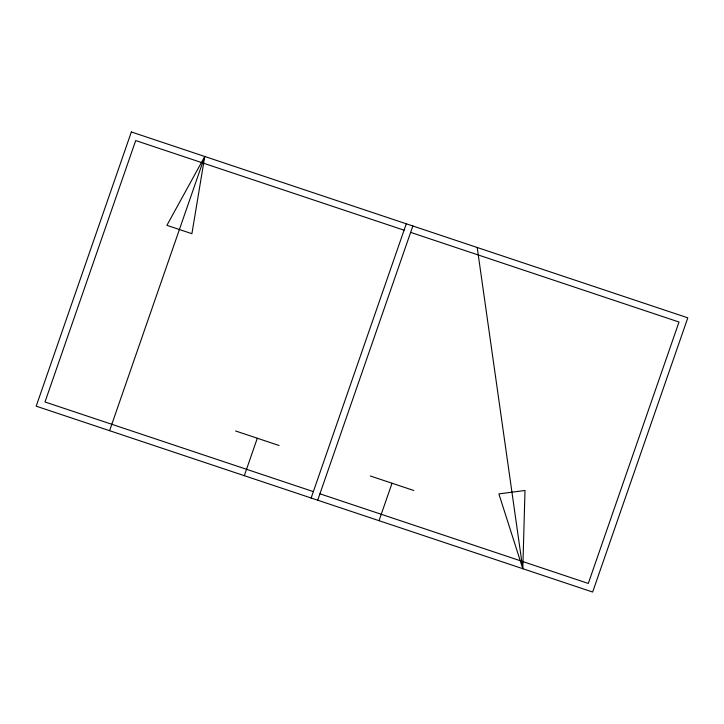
<?xml version="1.0" encoding="UTF-8"?>
<svg xmlns="http://www.w3.org/2000/svg" width="724" height="724" viewBox="0 0 724 724"><rect width="100%" height="100%" fill="white"/><g stroke="black" fill="none" stroke-linecap="round" stroke-linejoin="round"><path stroke-width="1.09" d="M522.8 568.702L525.009 490.474L498.872 493.895L522.8 568.702L477.206 247.481M204.747 156.484L191.905 233.689L166.909 225.336L204.747 156.484L109.596 430.69M244.314 475.686L257.31 438.228M311.139 498.003L406.291 223.797M317.709 500.203L412.861 225.997M379.032 520.683L392.028 483.234M404.073 230.196L135.705 140.556L44.988 401.974L313.356 491.605M410.644 232.395L679.012 322.026L588.295 583.444L319.927 493.804M235.59 430.979L279.03 445.486M370.308 475.976L413.748 490.483M131.352 131.967L36.2 406.173L592.648 592.033L687.8 317.827L131.352 131.967"/></g></svg>
